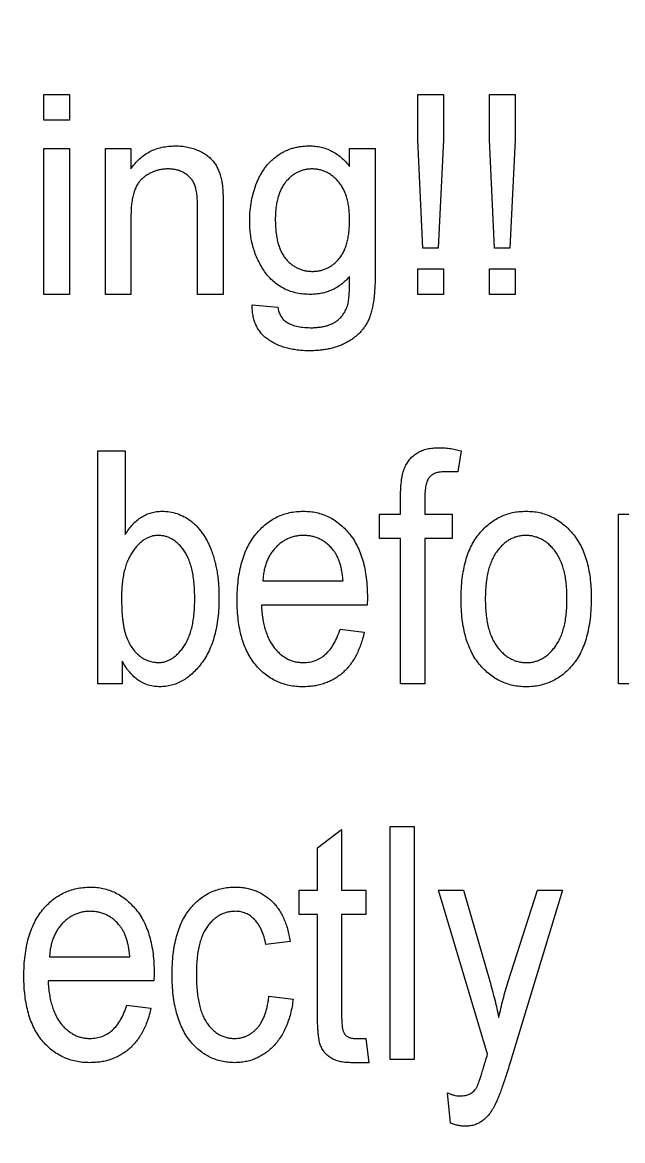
# Model space of a CAD drawing. Header units: millimetres. Extents: x -34 to 34, y -34 to 34.
# Drawn here: x 1.33 to 5.96, y 6.89 to 15.52 of the extents above; entities that cross this region are included whole.
import ezdxf

# ---------------------------------------------------------------- set-up
doc = ezdxf.new("R2010")
doc.units = ezdxf.units.MM

msp = doc.modelspace()

# ---------------------------------------------------------------- linework, layer by layer
at = {"color": 7, "linetype": 'Continuous', "lineweight": 25}
for p, q in [((1.4978, 14.7616), (1.4978, 14.9592)), ((1.4978, 14.9592), (1.6953, 14.9592)), ((1.6953, 14.9592), (1.6953, 14.7616)), ((4.3822, 14.6097), (4.3822, 14.9592)), ((4.3822, 14.9592), (4.5797, 14.9592)), ((4.5797, 14.9592), (4.5797, 14.6097)), ((4.9354, 14.6097), (4.9354, 14.9592)), ((4.9354, 14.9592), (5.1329, 14.9592)), ((5.1329, 14.9592), (5.1329, 14.6097)), ((1.6953, 14.7616), (1.4978, 14.7616)), ((4.4217, 13.7738), (4.3822, 14.6097)), ((4.5797, 14.6097), (4.5402, 13.7738)), ((4.9749, 13.7738), (4.9354, 14.6097)), ((5.1329, 14.6097), (5.0934, 13.7738)), ((1.4978, 13.4182), (1.4978, 14.5443)), ((1.4978, 14.5443), (1.6953, 14.5443)), ((1.6953, 14.5443), (1.6953, 13.4182)), ((1.9719, 13.4182), (1.9719, 14.5443)), ((1.9719, 14.5443), (2.1695, 14.5443)), ((2.1695, 14.5443), (2.1695, 14.3872)), ((3.8562, 14.406), (3.8562, 14.5443)), ((3.8562, 14.5443), (4.0537, 14.5443)), ((4.0537, 14.5443), (4.0537, 13.5846)), ((2.6831, 13.4182), (2.6831, 14.0905)), ((2.8807, 14.1072), (2.8807, 13.4182)), ((2.1695, 14.022), (2.1695, 13.4182)), ((4.5402, 13.7738), (4.4217, 13.7738)), ((5.0934, 13.7738), (4.9749, 13.7738)), ((4.3822, 13.4182), (4.3822, 13.6157)), ((4.3822, 13.6157), (4.5797, 13.6157)), ((4.5797, 13.6157), (4.5797, 13.4182)), ((4.9354, 13.4182), (4.9354, 13.6157)), ((4.9354, 13.6157), (5.1329, 13.6157)), ((5.1329, 13.6157), (5.1329, 13.4182)), ((1.6953, 13.4182), (1.4978, 13.4182)), ((2.1695, 13.4182), (1.9719, 13.4182)), ((2.8807, 13.4182), (2.6831, 13.4182)), ((4.5797, 13.4182), (4.3822, 13.4182)), ((5.1329, 13.4182), (4.9354, 13.4182)), ((3.1054, 13.3391), (3.303, 13.3194)), ((1.9147, 10.4148), (1.9147, 12.2126)), ((1.9147, 12.2126), (2.1249, 12.2126)), ((2.1249, 12.2126), (2.1249, 11.565)), ((4.7165, 12.2126), (4.6917, 12.0491)), ((4.6917, 12.0491), (4.5859, 12.0491)), ((4.2496, 11.7223), (4.2496, 11.8576)), ((4.4363, 11.8438), (4.4363, 11.7223)), ((4.0861, 11.5355), (4.0861, 11.7223)), ((4.0861, 11.7223), (4.2496, 11.7223)), ((4.4363, 11.7223), (4.6465, 11.7223)), ((4.6465, 11.7223), (4.6465, 11.5355)), ((5.9306, 10.4148), (5.9306, 11.7223)), ((5.9306, 11.7223), (6.1174, 11.7223)), ((4.2496, 11.5355), (4.0861, 11.5355)), ((4.2496, 10.4148), (4.2496, 11.5355)), ((4.6465, 11.5355), (4.4363, 11.5355)), ((4.4363, 11.5355), (4.4363, 10.4148)), ((3.1868, 11.2086), (3.8059, 11.2086)), ((3.9938, 11.0795), (3.9927, 11.0218)), ((3.9927, 11.0218), (3.1755, 11.0218)), ((3.7826, 10.835), (3.9694, 10.8117)), ((2.1015, 10.5891), (2.1015, 10.4148)), ((2.1015, 10.4148), (1.9147, 10.4148)), ((4.4363, 10.4148), (4.2496, 10.4148)), ((6.1174, 10.4148), (5.9306, 10.4148)), ((3.608, 9.1495), (3.7948, 9.2896)), ((3.7948, 9.2896), (3.7948, 8.8226)), ((4.1684, 7.5151), (4.1684, 9.3129)), ((4.1684, 9.3129), (4.3552, 9.3129)), ((4.3552, 9.3129), (4.3552, 7.5151)), ((3.608, 8.8226), (3.608, 9.1495)), ((3.4679, 8.6358), (3.4679, 8.8226)), ((3.4679, 8.8226), (3.608, 8.8226)), ((3.7948, 8.8226), (3.9816, 8.8226)), ((3.9816, 8.8226), (3.9816, 8.6358)), ((4.921, 7.5574), (4.542, 8.8226)), ((4.542, 8.8226), (4.736, 8.8226)), ((4.736, 8.8226), (4.9378, 8.1214)), ((5.0801, 8.1167), (5.3052, 8.8226)), ((5.4992, 8.8226), (5.0954, 7.4928)), ((5.3052, 8.8226), (5.4992, 8.8226)), ((3.608, 8.6358), (3.4679, 8.6358)), ((3.608, 7.889), (3.608, 8.6358)), ((3.9816, 8.6358), (3.7948, 8.6358)), ((3.7948, 8.6358), (3.7948, 7.8617)), ((3.3979, 8.4257), (3.2111, 8.4023)), ((1.5413, 8.3089), (2.1604, 8.3089)), ((2.3472, 8.1221), (1.53, 8.1221)), ((2.3483, 8.1798), (2.3472, 8.1221)), ((3.2344, 8.0054), (3.4212, 7.9821)), ((2.1371, 7.9354), (2.3239, 7.912)), ((3.9002, 7.6785), (3.9816, 7.6785)), ((3.9816, 7.6785), (4.0049, 7.4917)), ((4.3552, 7.5151), (4.1684, 7.5151)), ((4.0049, 7.4917), (3.8667, 7.4917)), ((4.6354, 7.0248), (4.612, 7.2583))]:
    msp.add_line(p, q, dxfattribs=at)
at = {"color": 7, "linetype": 'Continuous'}
msp.add_circle((0, 0), 34, dxfattribs=at)
at = {"color": 7, "linetype": 'Continuous', "lineweight": 25}
for points, knots in [([(2.1695, 14.3872), (2.1797, 14.4012), (2.1996, 14.4287), (2.2344, 14.4652), (2.2728, 14.4956), (2.3141, 14.521), (2.3591, 14.5401), (2.4073, 14.5541), (2.4588, 14.5625), (2.4943, 14.5635), (2.5124, 14.564)], [0, 0, 0, 0, 0.128951, 0.252973, 0.373396, 0.492638, 0.612688, 0.736276, 0.865056, 1, 1, 1, 1]), ([(2.5124, 14.564), (2.5283, 14.5636), (2.5597, 14.5629), (2.6057, 14.556), (2.6497, 14.5444), (2.6913, 14.5286), (2.7292, 14.5089), (2.7632, 14.487), (2.7911, 14.461), (2.8144, 14.4324), (2.8333, 14.401), (2.8491, 14.3672), (2.8619, 14.3306), (2.8676, 14.3049), (2.8705, 14.2918)], [0, 0, 0, 0, 0.09645, 0.190682, 0.281885, 0.372981, 0.460286, 0.541495, 0.618093, 0.691476, 0.764762, 0.840053, 0.91821, 1, 1, 1, 1]), ([(3.0857, 13.9846), (3.0863, 14.0109), (3.0874, 14.0626), (3.0984, 14.1385), (3.1152, 14.2113), (3.1354, 14.2693), (3.1546, 14.3135), (3.1707, 14.3446), (3.1887, 14.3735), (3.2078, 14.4008), (3.2284, 14.4262), (3.2508, 14.4494), (3.2747, 14.4708), (3.2999, 14.4903), (3.3268, 14.5075), (3.3546, 14.5228), (3.3839, 14.5354), (3.414, 14.546), (3.4455, 14.5539), (3.4779, 14.5599), (3.5116, 14.5633), (3.5344, 14.5638), (3.5459, 14.564)], [0, 0, 0, 0, 0.094874, 0.186815, 0.276165, 0.364682, 0.408123, 0.450019, 0.491076, 0.531089, 0.57045, 0.609095, 0.647527, 0.685964, 0.724423, 0.762513, 0.800633, 0.83919, 0.877957, 0.91762, 0.958342, 1, 1, 1, 1]), ([(3.5459, 14.564), (3.5613, 14.5636), (3.5916, 14.5627), (3.6359, 14.5551), (3.678, 14.5427), (3.7181, 14.5252), (3.7563, 14.503), (3.792, 14.4753), (3.8259, 14.4432), (3.8459, 14.4186), (3.8562, 14.406)], [0, 0, 0, 0, 0.127411, 0.251224, 0.371451, 0.491533, 0.613231, 0.736879, 0.86552, 1, 1, 1, 1]), ([(2.4575, 14.3862), (2.4478, 14.386), (2.4288, 14.3854), (2.4007, 14.3822), (2.3739, 14.3757), (2.3477, 14.368), (2.323, 14.3569), (2.2991, 14.344), (2.2762, 14.3283), (2.2541, 14.3106), (2.2335, 14.2894), (2.2164, 14.2634), (2.2019, 14.2334), (2.1897, 14.1994), (2.1808, 14.161), (2.174, 14.1184), (2.17, 14.0715), (2.1697, 14.039), (2.1695, 14.022)], [0, 0, 0, 0, 0.05474, 0.107494, 0.159432, 0.210592, 0.261398, 0.312429, 0.36439, 0.41773, 0.472461, 0.530716, 0.592905, 0.660261, 0.734487, 0.815792, 0.903972, 1, 1, 1, 1]), ([(2.6831, 14.0905), (2.683, 14.1084), (2.6826, 14.1418), (2.6787, 14.1884), (2.6723, 14.2278), (2.6627, 14.2609), (2.6497, 14.2891), (2.6324, 14.3134), (2.6112, 14.335), (2.5857, 14.353), (2.5573, 14.3679), (2.5262, 14.3789), (2.4925, 14.385), (2.4693, 14.3858), (2.4575, 14.3862)], [0, 0, 0, 0, 0.125547, 0.234154, 0.327129, 0.405411, 0.474787, 0.543633, 0.613514, 0.686384, 0.761237, 0.837662, 0.916892, 1, 1, 1, 1]), ([(3.5663, 14.3862), (3.5566, 14.3859), (3.5375, 14.3854), (3.5095, 14.3806), (3.4828, 14.3727), (3.4569, 14.3623), (3.4323, 14.3482), (3.4085, 14.3316), (3.3864, 14.3112), (3.365, 14.2885), (3.3454, 14.2625), (3.3289, 14.2333), (3.3146, 14.2014), (3.3032, 14.1664), (3.2943, 14.1284), (3.288, 14.0876), (3.2838, 14.0439), (3.2834, 14.0137), (3.2832, 13.9982)], [0, 0, 0, 0, 0.053954, 0.106252, 0.157585, 0.208995, 0.261605, 0.315043, 0.370641, 0.428633, 0.488816, 0.550952, 0.615609, 0.683217, 0.75565, 0.83226, 0.913421, 1, 1, 1, 1]), ([(3.8562, 13.992), (3.856, 14.0079), (3.8556, 14.0385), (3.8515, 14.083), (3.8447, 14.1244), (3.8357, 14.163), (3.8235, 14.1985), (3.8092, 14.2311), (3.7918, 14.2607), (3.7717, 14.2869), (3.7496, 14.3099), (3.727, 14.3305), (3.7028, 14.3476), (3.6778, 14.3621), (3.6514, 14.3728), (3.624, 14.3806), (3.5955, 14.3854), (3.5761, 14.3859), (3.5663, 14.3862)], [0, 0, 0, 0, 0.086704, 0.16752, 0.243948, 0.316299, 0.384112, 0.448858, 0.510925, 0.57115, 0.629276, 0.685084, 0.738341, 0.790769, 0.842506, 0.893994, 0.946458, 1, 1, 1, 1]), ([(2.8705, 14.2918), (2.8714, 14.2869), (2.8733, 14.2766), (2.8749, 14.2597), (2.8769, 14.2403), (2.8785, 14.2184), (2.8791, 14.1941), (2.8803, 14.1674), (2.8803, 14.1381), (2.8806, 14.1178), (2.8807, 14.1072)], [0, 0, 0, 0, 0.0795145, 0.1701305, 0.275678, 0.3943858, 0.5262378, 0.6697567, 0.8282074, 1, 1, 1, 1]), ([(3.5552, 13.4182), (3.5371, 13.4186), (3.5016, 13.4193), (3.4501, 13.4278), (3.4016, 13.4404), (3.3564, 13.459), (3.3141, 13.4824), (3.2754, 13.5114), (3.2397, 13.5455), (3.2078, 13.5845), (3.1792, 13.6271), (3.1542, 13.672), (3.1326, 13.7189), (3.116, 13.7683), (3.1021, 13.8194), (3.0928, 13.8727), (3.0866, 13.928), (3.086, 13.9656), (3.0857, 13.9846)], [0, 0, 0, 0, 0.065869, 0.128688, 0.189089, 0.247616, 0.305863, 0.364112, 0.423081, 0.484689, 0.546906, 0.609002, 0.671411, 0.734313, 0.798157, 0.863499, 0.930798, 1, 1, 1, 1]), ([(3.2832, 13.9982), (3.2834, 13.9813), (3.2838, 13.9486), (3.288, 13.9015), (3.2938, 13.8577), (3.3029, 13.8177), (3.3141, 13.781), (3.3284, 13.748), (3.3447, 13.7182), (3.364, 13.6923), (3.3851, 13.6697), (3.4075, 13.65), (3.4313, 13.6333), (3.4564, 13.6197), (3.4826, 13.6089), (3.5103, 13.6017), (3.5393, 13.5968), (3.5591, 13.5963), (3.5691, 13.596)], [0, 0, 0, 0, 0.09102, 0.176216, 0.255231, 0.328591, 0.397205, 0.461826, 0.522184, 0.580111, 0.635464, 0.688546, 0.740727, 0.791871, 0.842151, 0.893295, 0.946109, 1, 1, 1, 1]), ([(3.5691, 13.596), (3.5791, 13.5963), (3.5987, 13.5969), (3.6276, 13.6011), (3.6551, 13.6091), (3.6814, 13.6196), (3.7066, 13.633), (3.7305, 13.6494), (3.7528, 13.6692), (3.7741, 13.6916), (3.7938, 13.7172), (3.8105, 13.7467), (3.8245, 13.7795), (3.8363, 13.8155), (3.8451, 13.8549), (3.8515, 13.8976), (3.8556, 13.9437), (3.856, 13.9756), (3.8562, 13.992)], [0, 0, 0, 0, 0.054408, 0.107089, 0.158334, 0.209615, 0.260985, 0.313347, 0.366938, 0.423206, 0.481575, 0.5423, 0.607027, 0.675403, 0.748374, 0.826566, 0.910347, 1, 1, 1, 1]), ([(4.0537, 13.5846), (4.0535, 13.5638), (4.0532, 13.5237), (4.0507, 13.466), (4.0468, 13.4128), (4.0412, 13.3644), (4.0333, 13.3207), (4.0246, 13.2817), (4.014, 13.2473), (4.001, 13.2173), (3.9865, 13.1904), (3.9701, 13.1656), (3.9522, 13.1418), (3.9319, 13.1199), (3.9097, 13.0992), (3.8855, 13.0801), (3.8596, 13.0621), (3.8317, 13.0458), (3.8022, 13.0309), (3.7708, 13.0183), (3.7378, 13.0074), (3.703, 12.9988), (3.6666, 12.9921), (3.6286, 12.9872), (3.5889, 12.9839), (3.5619, 12.9837), (3.5481, 12.9835)], [0, 0, 0, 0, 0.0684158, 0.1318021, 0.1902168, 0.2437735, 0.2922686, 0.3360547, 0.3754698, 0.4105103, 0.4432409, 0.4760222, 0.5083987, 0.5409976, 0.5743048, 0.6080481, 0.6426174, 0.6779886, 0.7143368, 0.7512517, 0.7893771, 0.8284737, 0.8691236, 0.911129, 0.9546089, 1, 1, 1, 1]), ([(3.8562, 13.5565), (3.846, 13.5454), (3.826, 13.5238), (3.7927, 13.4957), (3.758, 13.4715), (3.721, 13.4521), (3.6822, 13.4368), (3.6415, 13.426), (3.5989, 13.4194), (3.5699, 13.4186), (3.5552, 13.4182)], [0, 0, 0, 0, 0.13145, 0.258182, 0.380811, 0.502297, 0.623433, 0.745773, 0.870824, 1, 1, 1, 1]), ([(3.8429, 13.3398), (3.8441, 13.3447), (3.8468, 13.3556), (3.8493, 13.3739), (3.8519, 13.3956), (3.8535, 13.4209), (3.8551, 13.4498), (3.856, 13.4823), (3.8562, 13.5182), (3.8562, 13.5433), (3.8562, 13.5565)], [0, 0, 0, 0, 0.069872, 0.154554, 0.254522, 0.371181, 0.504744, 0.653787, 0.818383, 1, 1, 1, 1]), ([(3.5481, 12.9835), (3.5318, 12.9837), (3.4999, 12.984), (3.4534, 12.9887), (3.4091, 12.995), (3.3675, 13.0053), (3.328, 13.0173), (3.2909, 13.0325), (3.2566, 13.051), (3.2245, 13.0713), (3.1955, 13.0949), (3.1704, 13.1214), (3.1494, 13.1509), (3.1324, 13.1831), (3.1193, 13.2182), (3.1105, 13.256), (3.1054, 13.2967), (3.1054, 13.3247), (3.1054, 13.3391)], [0, 0, 0, 0, 0.075524, 0.147989, 0.217125, 0.282957, 0.347039, 0.408535, 0.468604, 0.52772, 0.585111, 0.641564, 0.696724, 0.752942, 0.810101, 0.870022, 0.933086, 1, 1, 1, 1]), ([(3.303, 13.3194), (3.3052, 13.3074), (3.3093, 13.2845), (3.3232, 13.2538), (3.3409, 13.2273), (3.3572, 13.2146), (3.3654, 13.2083)], [0, 0, 0, 0, 0.277674, 0.529716, 0.766261, 1, 1, 1, 1]), ([(3.5521, 13.1613), (3.5624, 13.1614), (3.5825, 13.1615), (3.6116, 13.1643), (3.6391, 13.1673), (3.6646, 13.1728), (3.6886, 13.1789), (3.7104, 13.1876), (3.7309, 13.1966), (3.7548, 13.2115), (3.7815, 13.2332), (3.8085, 13.264), (3.8293, 13.3), (3.8383, 13.3263), (3.8429, 13.3398)], [0, 0, 0, 0, 0.0834189, 0.1629315, 0.2368966, 0.3075575, 0.3741227, 0.4374755, 0.4971824, 0.5548266, 0.6656763, 0.7750477, 0.884911, 1, 1, 1, 1]), ([(3.3654, 13.2083), (3.3776, 13.201), (3.403, 13.1859), (3.4474, 13.1716), (3.4978, 13.163), (3.5333, 13.1619), (3.5521, 13.1613)], [0, 0, 0, 0, 0.217924, 0.453424, 0.711804, 1, 1, 1, 1]), ([(4.2496, 11.8576), (4.25, 11.881), (4.2508, 11.9247), (4.2562, 11.9858), (4.2662, 12.0376), (4.2799, 12.081), (4.299, 12.117), (4.3211, 12.1486), (4.3483, 12.1752), (4.3797, 12.1972), (4.4152, 12.2151), (4.4552, 12.2271), (4.4993, 12.2346), (4.5301, 12.2355), (4.5462, 12.2359)], [0, 0, 0, 0, 0.1265, 0.236978, 0.331644, 0.411402, 0.482682, 0.551579, 0.6191, 0.687616, 0.758297, 0.833488, 0.912952, 1, 1, 1, 1]), ([(4.5462, 12.2359), (4.5594, 12.2356), (4.5866, 12.235), (4.6284, 12.2303), (4.672, 12.2232), (4.7015, 12.2162), (4.7165, 12.2126)], [0, 0, 0, 0, 0.2308527, 0.4734655, 0.7309476, 1, 1, 1, 1]), ([(4.5859, 12.0491), (4.5735, 12.0487), (4.5501, 12.048), (4.5176, 12.0401), (4.4909, 12.0265), (4.473, 12.0104), (4.4625, 11.9941), (4.455, 11.9798), (4.4494, 11.9629), (4.4448, 11.9437), (4.4406, 11.9222), (4.4384, 11.8981), (4.4363, 11.8718), (4.4363, 11.8534), (4.4363, 11.8438)], [0, 0, 0, 0, 0.126159, 0.236891, 0.335684, 0.428238, 0.477178, 0.531261, 0.591358, 0.657498, 0.731555, 0.813452, 0.90251, 1, 1, 1, 1]), ([(2.1249, 11.565), (2.1342, 11.5795), (2.1522, 11.6073), (2.183, 11.6445), (2.2159, 11.6757), (2.2506, 11.7014), (2.2874, 11.7214), (2.3264, 11.7352), (2.3673, 11.7439), (2.3953, 11.745), (2.4094, 11.7456)], [0, 0, 0, 0, 0.145716, 0.281309, 0.409086, 0.529444, 0.646749, 0.762978, 0.879983, 1, 1, 1, 1]), ([(2.4094, 11.7456), (2.4293, 11.7447), (2.4686, 11.7429), (2.5261, 11.7285), (2.5804, 11.7047), (2.6228, 11.6776), (2.655, 11.6517), (2.6781, 11.6294), (2.6995, 11.6042), (2.7205, 11.5776), (2.7395, 11.5478), (2.7576, 11.516), (2.7744, 11.4816), (2.7897, 11.445), (2.8036, 11.4063), (2.8156, 11.3654), (2.8257, 11.3225), (2.8342, 11.2776), (2.8406, 11.2307), (2.8455, 11.1817), (2.8478, 11.1307), (2.8484, 11.096), (2.8487, 11.0784)], [0, 0, 0, 0, 0.066984, 0.13236, 0.198038, 0.265996, 0.301247, 0.33717, 0.374049, 0.412314, 0.4514, 0.492861, 0.535732, 0.580163, 0.626291, 0.674122, 0.723802, 0.77466, 0.828016, 0.883166, 0.940589, 1, 1, 1, 1]), ([(2.9887, 11.0576), (2.9891, 11.0847), (2.9898, 11.1375), (2.9969, 11.2141), (3.0081, 11.2858), (3.0235, 11.3526), (3.0441, 11.4142), (3.0688, 11.471), (3.0981, 11.5229), (3.132, 11.5696), (3.1696, 11.6107), (3.2095, 11.6467), (3.2518, 11.6775), (3.2968, 11.7022), (3.344, 11.7219), (3.3938, 11.7357), (3.446, 11.7438), (3.4815, 11.745), (3.4995, 11.7456)], [0, 0, 0, 0, 0.084514, 0.164397, 0.239575, 0.310424, 0.377514, 0.441638, 0.503055, 0.562996, 0.620921, 0.676452, 0.730182, 0.783428, 0.835913, 0.88941, 0.943848, 1, 1, 1, 1]), ([(3.4995, 11.7456), (3.5168, 11.7452), (3.5509, 11.7443), (3.6008, 11.736), (3.6485, 11.7224), (3.6941, 11.7038), (3.7374, 11.6796), (3.7781, 11.6495), (3.817, 11.6148), (3.8534, 11.5746), (3.8866, 11.5294), (3.9156, 11.4792), (3.9395, 11.4239), (3.9598, 11.3644), (3.9747, 11.2998), (3.9862, 11.2306), (3.9926, 11.1566), (3.9934, 11.1056), (3.9938, 11.0795)], [0, 0, 0, 0, 0.05571, 0.1096942, 0.1626575, 0.2151959, 0.2681752, 0.3220198, 0.377796, 0.4360484, 0.496318, 0.558287, 0.6225024, 0.6899117, 0.7608135, 0.8358625, 0.9157198, 1, 1, 1, 1]), ([(4.7165, 11.0685), (4.7169, 11.0956), (4.7177, 11.1483), (4.7241, 11.2246), (4.7357, 11.2957), (4.7505, 11.3619), (4.7708, 11.4229), (4.795, 11.4789), (4.824, 11.5297), (4.8573, 11.5751), (4.8942, 11.6151), (4.9333, 11.6502), (4.9752, 11.6794), (5.0191, 11.7038), (5.0656, 11.7225), (5.1144, 11.7361), (5.1657, 11.7443), (5.2007, 11.7452), (5.2185, 11.7456)], [0, 0, 0, 0, 0.085788, 0.16646, 0.242011, 0.313466, 0.380716, 0.444949, 0.506099, 0.565248, 0.622677, 0.677703, 0.73126, 0.783927, 0.836201, 0.88929, 0.943789, 1, 1, 1, 1]), ([(5.2185, 11.7456), (5.2361, 11.7452), (5.2705, 11.7443), (5.321, 11.736), (5.3693, 11.7224), (5.4156, 11.7039), (5.4593, 11.6793), (5.5012, 11.6502), (5.5404, 11.615), (5.5774, 11.5751), (5.6117, 11.5303), (5.6406, 11.4799), (5.6658, 11.4252), (5.6855, 11.3655), (5.7012, 11.3013), (5.7123, 11.2324), (5.7194, 11.1588), (5.7201, 11.1081), (5.7205, 11.082)], [0, 0, 0, 0, 0.056299, 0.110484, 0.164018, 0.2171, 0.270239, 0.324625, 0.380501, 0.439083, 0.499299, 0.561252, 0.625211, 0.69239, 0.762761, 0.837168, 0.916399, 1, 1, 1, 1]), ([(2.3788, 11.5588), (2.3697, 11.5585), (2.3517, 11.5579), (2.3251, 11.5517), (2.2992, 11.5418), (2.2741, 11.528), (2.2497, 11.5108), (2.2265, 11.489), (2.2039, 11.4637), (2.182, 11.435), (2.1619, 11.4024), (2.1445, 11.3662), (2.1294, 11.3266), (2.1176, 11.2834), (2.108, 11.237), (2.1017, 11.1871), (2.0976, 11.1338), (2.0971, 11.097), (2.0968, 11.078)], [0, 0, 0, 0, 0.044061, 0.087877, 0.133003, 0.178992, 0.227126, 0.278837, 0.333945, 0.392877, 0.45503, 0.520391, 0.589018, 0.661807, 0.738818, 0.820316, 0.907295, 1, 1, 1, 1]), ([(2.6619, 11.0711), (2.6615, 11.0914), (2.6609, 11.1306), (2.6575, 11.1874), (2.6508, 11.2398), (2.6423, 11.2883), (2.6306, 11.3326), (2.6164, 11.3727), (2.6003, 11.4089), (2.5806, 11.4404), (2.5594, 11.468), (2.5377, 11.4926), (2.5139, 11.5127), (2.4893, 11.5296), (2.4632, 11.5426), (2.4362, 11.5522), (2.4078, 11.5578), (2.3885, 11.5585), (2.3788, 11.5588)], [0, 0, 0, 0, 0.097179, 0.187537, 0.271961, 0.35001, 0.422821, 0.490716, 0.55345, 0.612218, 0.667835, 0.719724, 0.768816, 0.816575, 0.862104, 0.907733, 0.95337, 1, 1, 1, 1]), ([(3.5002, 11.5588), (3.4899, 11.5585), (3.4694, 11.558), (3.4394, 11.5537), (3.4107, 11.5456), (3.3828, 11.5358), (3.3566, 11.5219), (3.331, 11.5059), (3.307, 11.4863), (3.2841, 11.4642), (3.263, 11.4396), (3.2447, 11.4126), (3.2286, 11.3838), (3.215, 11.3528), (3.2041, 11.3197), (3.1959, 11.2844), (3.1894, 11.2472), (3.1877, 11.2216), (3.1868, 11.2086)], [0, 0, 0, 0, 0.059496, 0.117439, 0.173917, 0.230546, 0.287144, 0.344361, 0.403544, 0.464857, 0.527346, 0.58921, 0.652435, 0.71661, 0.783604, 0.852624, 0.924924, 1, 1, 1, 1]), ([(3.7308, 11.445), (3.7232, 11.454), (3.7082, 11.4717), (3.6834, 11.4953), (3.6564, 11.5147), (3.6283, 11.531), (3.5984, 11.5433), (3.5672, 11.5527), (3.5342, 11.5577), (3.5117, 11.5584), (3.5002, 11.5588)], [0, 0, 0, 0, 0.132804, 0.260544, 0.383948, 0.505265, 0.625434, 0.746635, 0.871231, 1, 1, 1, 1]), ([(5.2138, 11.5588), (5.2032, 11.5585), (5.1823, 11.5579), (5.1516, 11.5517), (5.1222, 11.5422), (5.0939, 11.529), (5.0667, 11.5117), (5.0412, 11.4903), (5.0167, 11.4653), (4.9932, 11.4369), (4.9721, 11.4043), (4.9534, 11.368), (4.9378, 11.3276), (4.9251, 11.2833), (4.9153, 11.2353), (4.9086, 11.1833), (4.9041, 11.1276), (4.9036, 11.0891), (4.9033, 11.0692)], [0, 0, 0, 0, 0.049208, 0.096939, 0.14444, 0.192437, 0.241939, 0.293272, 0.347178, 0.404151, 0.464138, 0.527023, 0.593715, 0.664842, 0.74037, 0.821268, 0.90793, 1, 1, 1, 1]), ([(5.5337, 11.0692), (5.5335, 11.0892), (5.533, 11.1278), (5.5284, 11.1837), (5.5218, 11.2358), (5.5115, 11.2838), (5.499, 11.3281), (5.4827, 11.3683), (5.4645, 11.405), (5.4426, 11.4373), (5.4189, 11.4658), (5.3938, 11.4907), (5.3672, 11.5117), (5.3394, 11.5291), (5.3099, 11.5423), (5.279, 11.5518), (5.2468, 11.5579), (5.2249, 11.5585), (5.2138, 11.5588)], [0, 0, 0, 0, 0.091482, 0.177065, 0.256957, 0.332205, 0.401911, 0.467978, 0.530577, 0.589659, 0.646279, 0.700302, 0.751512, 0.801343, 0.850264, 0.899299, 0.949177, 1, 1, 1, 1]), ([(3.8059, 11.2086), (3.8047, 11.2214), (3.8024, 11.2462), (3.7968, 11.2821), (3.7902, 11.3156), (3.7812, 11.3464), (3.7713, 11.3748), (3.7593, 11.4006), (3.7465, 11.4242), (3.7359, 11.4382), (3.7308, 11.445)], [0, 0, 0, 0, 0.153117, 0.296903, 0.433148, 0.55985, 0.680043, 0.79167, 0.898167, 1, 1, 1, 1]), ([(2.0968, 11.078), (2.097, 11.0619), (2.0974, 11.0309), (2.0986, 10.9859), (2.1016, 10.9441), (2.1055, 10.9053), (2.1106, 10.8698), (2.1167, 10.8373), (2.1239, 10.8078), (2.1349, 10.7733), (2.1517, 10.7349), (2.1751, 10.6937), (2.2028, 10.6585), (2.234, 10.6293), (2.2683, 10.6067), (2.3047, 10.5904), (2.3429, 10.5801), (2.3692, 10.5788), (2.3824, 10.5782)], [0, 0, 0, 0, 0.07478, 0.14449, 0.209789, 0.270155, 0.32567, 0.376995, 0.424256, 0.46707, 0.545466, 0.618818, 0.68738, 0.753112, 0.816897, 0.877748, 0.938611, 1, 1, 1, 1]), ([(2.3824, 10.5782), (2.3914, 10.5785), (2.4095, 10.5792), (2.436, 10.5853), (2.4617, 10.5952), (2.4864, 10.6091), (2.5106, 10.6261), (2.5337, 10.6478), (2.5562, 10.6729), (2.5778, 10.7019), (2.5979, 10.7345), (2.615, 10.7714), (2.6295, 10.8121), (2.6415, 10.8566), (2.6505, 10.905), (2.657, 10.957), (2.661, 11.0128), (2.6616, 11.0512), (2.6619, 11.0711)], [0, 0, 0, 0, 0.043328, 0.086416, 0.130246, 0.174958, 0.222292, 0.272317, 0.326508, 0.38411, 0.445727, 0.510276, 0.579203, 0.653035, 0.731519, 0.815137, 0.904749, 1, 1, 1, 1]), ([(2.8487, 11.0784), (2.8482, 11.0517), (2.8473, 10.9998), (2.8414, 10.9243), (2.8303, 10.8536), (2.8155, 10.7876), (2.7967, 10.726), (2.7728, 10.6694), (2.7452, 10.6171), (2.713, 10.5704), (2.6786, 10.5283), (2.6418, 10.4922), (2.6045, 10.4607), (2.5647, 10.4357), (2.524, 10.4158), (2.4815, 10.4019), (2.4377, 10.3931), (2.408, 10.392), (2.393, 10.3914)], [0, 0, 0, 0, 0.087353, 0.170167, 0.248045, 0.322042, 0.391782, 0.458798, 0.523016, 0.58528, 0.644755, 0.700862, 0.754109, 0.804659, 0.854236, 0.902527, 0.950853, 1, 1, 1, 1]), ([(3.4977, 10.3914), (3.4792, 10.3919), (3.4428, 10.3927), (3.3896, 10.401), (3.3391, 10.4143), (3.2915, 10.4337), (3.2465, 10.4577), (3.204, 10.4872), (3.1647, 10.5225), (3.1281, 10.5627), (3.0952, 10.608), (3.0668, 10.6584), (3.0421, 10.7133), (3.0226, 10.7731), (3.0073, 10.8376), (2.9966, 10.9067), (2.9899, 10.9806), (2.9891, 11.0314), (2.9887, 11.0576)], [0, 0, 0, 0, 0.058734, 0.115345, 0.170494, 0.224181, 0.278063, 0.332137, 0.387914, 0.445297, 0.504439, 0.565292, 0.628705, 0.694986, 0.764829, 0.838697, 0.916978, 1, 1, 1, 1]), ([(5.2185, 10.3914), (5.201, 10.3919), (5.1663, 10.3928), (5.1155, 10.401), (5.0669, 10.4145), (5.0207, 10.4337), (4.9767, 10.4578), (4.935, 10.4874), (4.8957, 10.5225), (4.8588, 10.5627), (4.825, 10.6081), (4.7959, 10.659), (4.7714, 10.7151), (4.751, 10.776), (4.7353, 10.842), (4.7248, 10.9131), (4.7175, 10.9891), (4.7169, 11.0415), (4.7165, 11.0685)], [0, 0, 0, 0, 0.0555166, 0.1097085, 0.1624978, 0.2149871, 0.2677243, 0.3210391, 0.3766823, 0.4341879, 0.4936446, 0.5554023, 0.619368, 0.6871951, 0.7584593, 0.8340522, 0.9144817, 1, 1, 1, 1]), ([(4.9033, 11.0692), (4.9036, 11.0492), (4.904, 11.0103), (4.9086, 10.9541), (4.9151, 10.9017), (4.9256, 10.8535), (4.9381, 10.8089), (4.9541, 10.7685), (4.9728, 10.7319), (4.9943, 10.6994), (5.018, 10.6709), (5.0434, 10.6464), (5.0698, 10.6253), (5.0976, 10.6079), (5.1271, 10.5947), (5.158, 10.5852), (5.1902, 10.5791), (5.2122, 10.5785), (5.2233, 10.5782)], [0, 0, 0, 0, 0.091829, 0.17777, 0.25803, 0.333106, 0.403186, 0.469619, 0.531579, 0.590989, 0.647479, 0.700989, 0.752082, 0.801798, 0.850607, 0.89953, 0.949294, 1, 1, 1, 1]), ([(5.7205, 11.082), (5.7201, 11.0538), (5.7193, 10.9992), (5.7129, 10.9201), (5.7014, 10.8466), (5.6866, 10.7785), (5.6663, 10.7162), (5.6424, 10.6592), (5.6135, 10.6078), (5.5802, 10.5621), (5.5436, 10.5218), (5.5044, 10.4868), (5.4625, 10.4576), (5.4185, 10.4331), (5.3719, 10.4146), (5.323, 10.4009), (5.2716, 10.3927), (5.2364, 10.3919), (5.2185, 10.3914)], [0, 0, 0, 0, 0.088003, 0.170193, 0.247313, 0.319619, 0.387372, 0.451254, 0.51221, 0.57084, 0.627211, 0.68147, 0.73428, 0.786212, 0.838108, 0.890456, 0.944195, 1, 1, 1, 1]), ([(5.2233, 10.5782), (5.2337, 10.5785), (5.2545, 10.5791), (5.2849, 10.5852), (5.3142, 10.5948), (5.3423, 10.6083), (5.3692, 10.6259), (5.3952, 10.6466), (5.4197, 10.6718), (5.443, 10.7006), (5.4647, 10.733), (5.4833, 10.7698), (5.4989, 10.8104), (5.5114, 10.8548), (5.5219, 10.9029), (5.5284, 10.955), (5.533, 11.0109), (5.5335, 11.0494), (5.5337, 11.0692)], [0, 0, 0, 0, 0.048586, 0.09626, 0.143167, 0.191349, 0.240317, 0.291669, 0.34551, 0.402853, 0.463077, 0.526389, 0.593526, 0.664568, 0.740121, 0.821482, 0.90804, 1, 1, 1, 1]), ([(3.1755, 11.0218), (3.1766, 11.004), (3.1788, 10.9695), (3.1856, 10.9195), (3.1939, 10.8727), (3.2059, 10.8295), (3.2195, 10.7895), (3.236, 10.7528), (3.2549, 10.7194), (3.2766, 10.6899), (3.2999, 10.6635), (3.3247, 10.6408), (3.3508, 10.6217), (3.378, 10.6059), (3.4063, 10.5932), (3.436, 10.5845), (3.467, 10.5793), (3.488, 10.5786), (3.4988, 10.5782)], [0, 0, 0, 0, 0.087615, 0.170302, 0.248233, 0.321396, 0.390473, 0.456094, 0.518813, 0.578779, 0.636426, 0.691492, 0.744156, 0.795371, 0.845741, 0.896295, 0.947255, 1, 1, 1, 1]), ([(3.9694, 10.8117), (3.9654, 10.7948), (3.9575, 10.7618), (3.942, 10.7145), (3.9246, 10.6701), (3.9045, 10.6292), (3.8821, 10.5914), (3.8578, 10.5565), (3.8307, 10.525), (3.801, 10.4969), (3.7696, 10.472), (3.7362, 10.4503), (3.7008, 10.432), (3.6636, 10.4175), (3.6248, 10.4057), (3.5841, 10.3972), (3.5414, 10.3926), (3.5124, 10.3918), (3.4977, 10.3914)], [0, 0, 0, 0, 0.075174, 0.14731, 0.216045, 0.281929, 0.345137, 0.40652, 0.466426, 0.525438, 0.583328, 0.640593, 0.698215, 0.755575, 0.814041, 0.873896, 0.936055, 1, 1, 1, 1]), ([(3.4988, 10.5782), (3.5151, 10.5789), (3.5471, 10.5803), (3.5931, 10.5928), (3.6352, 10.6132), (3.6733, 10.6419), (3.7071, 10.6787), (3.7366, 10.7236), (3.7627, 10.7761), (3.7758, 10.8148), (3.7826, 10.835)], [0, 0, 0, 0, 0.118665, 0.231916, 0.342835, 0.456337, 0.575618, 0.704131, 0.845043, 1, 1, 1, 1]), ([(2.393, 10.3914), (2.378, 10.3921), (2.3486, 10.3934), (2.3055, 10.4026), (2.2651, 10.4187), (2.2266, 10.4403), (2.1912, 10.4687), (2.1585, 10.5034), (2.1276, 10.5434), (2.1104, 10.5736), (2.1015, 10.5891)], [0, 0, 0, 0, 0.1211731, 0.2377623, 0.3538037, 0.4712837, 0.5929655, 0.71944, 0.8554259, 1, 1, 1, 1]), ([(1.3432, 8.1579), (1.3436, 8.185), (1.3443, 8.2378), (1.3514, 8.3145), (1.3625, 8.3862), (1.378, 8.4529), (1.3986, 8.5145), (1.4233, 8.5713), (1.4526, 8.6232), (1.4865, 8.6699), (1.5241, 8.711), (1.564, 8.7471), (1.6063, 8.7778), (1.6513, 8.8025), (1.6985, 8.8222), (1.7483, 8.8361), (1.8005, 8.8441), (1.836, 8.8453), (1.854, 8.8459)], [0, 0, 0, 0, 0.084514, 0.164397, 0.239575, 0.310424, 0.377514, 0.441638, 0.503055, 0.562996, 0.620921, 0.676452, 0.730182, 0.783428, 0.835913, 0.88941, 0.943848, 1, 1, 1, 1]), ([(1.854, 8.8459), (1.8713, 8.8455), (1.9053, 8.8446), (1.9553, 8.8364), (2.003, 8.8228), (2.0486, 8.8041), (2.0919, 8.7799), (2.1326, 8.7499), (2.1715, 8.7151), (2.2079, 8.675), (2.2411, 8.6297), (2.2701, 8.5795), (2.294, 8.5243), (2.3143, 8.4647), (2.3292, 8.4001), (2.3407, 8.3309), (2.3471, 8.2569), (2.3479, 8.2059), (2.3483, 8.1798)], [0, 0, 0, 0, 0.05571, 0.109694, 0.162658, 0.215196, 0.268175, 0.32202, 0.377796, 0.436048, 0.496318, 0.558287, 0.622502, 0.689912, 0.760814, 0.835862, 0.91572, 1, 1, 1, 1]), ([(2.4873, 8.1699), (2.4877, 8.1973), (2.4886, 8.2503), (2.4946, 8.3271), (2.5056, 8.3985), (2.5204, 8.4648), (2.5392, 8.5259), (2.5625, 8.5817), (2.5903, 8.6322), (2.6226, 8.6771), (2.658, 8.7168), (2.6957, 8.7516), (2.7362, 8.7806), (2.7791, 8.8045), (2.8245, 8.8232), (2.8725, 8.8363), (2.9226, 8.8446), (2.9569, 8.8455), (2.9743, 8.8459)], [0, 0, 0, 0, 0.0875147, 0.1694331, 0.2461442, 0.3183028, 0.38631, 0.4504351, 0.5113503, 0.5701541, 0.6268866, 0.6811052, 0.7337621, 0.7858024, 0.8379342, 0.8903826, 0.9443328, 1, 1, 1, 1]), ([(2.9743, 8.8459), (2.9879, 8.8457), (3.0145, 8.8454), (3.0535, 8.8398), (3.091, 8.8322), (3.1265, 8.8201), (3.1608, 8.8057), (3.1931, 8.7873), (3.2242, 8.766), (3.2532, 8.7412), (3.2805, 8.7133), (3.3052, 8.682), (3.3273, 8.6473), (3.3465, 8.6093), (3.3633, 8.568), (3.3779, 8.5237), (3.3896, 8.4759), (3.3951, 8.4427), (3.3979, 8.4257)], [0, 0, 0, 0, 0.061523, 0.121295, 0.179092, 0.235668, 0.291744, 0.348287, 0.404828, 0.462985, 0.52174, 0.582467, 0.644236, 0.708891, 0.775956, 0.847071, 0.921227, 1, 1, 1, 1]), ([(1.8547, 8.6592), (1.8444, 8.6589), (1.8239, 8.6583), (1.7939, 8.654), (1.7652, 8.646), (1.7373, 8.6361), (1.7111, 8.6222), (1.6855, 8.6062), (1.6615, 8.5866), (1.6386, 8.5645), (1.6175, 8.54), (1.5992, 8.5129), (1.5831, 8.4841), (1.5694, 8.4531), (1.5586, 8.42), (1.5504, 8.3847), (1.5439, 8.3476), (1.5422, 8.322), (1.5413, 8.3089)], [0, 0, 0, 0, 0.059496, 0.117439, 0.173917, 0.230546, 0.287144, 0.344361, 0.403544, 0.464857, 0.527346, 0.58921, 0.652435, 0.71661, 0.783604, 0.852624, 0.924924, 1, 1, 1, 1]), ([(2.0853, 8.5453), (2.0777, 8.5544), (2.0627, 8.5721), (2.0379, 8.5957), (2.0109, 8.615), (1.9828, 8.6313), (1.9529, 8.6436), (1.9217, 8.6531), (1.8887, 8.658), (1.8662, 8.6588), (1.8547, 8.6592)], [0, 0, 0, 0, 0.132804, 0.260544, 0.383948, 0.505265, 0.625434, 0.746635, 0.871231, 1, 1, 1, 1]), ([(2.9747, 8.6592), (2.9641, 8.6588), (2.9432, 8.6582), (2.9126, 8.6524), (2.8834, 8.6435), (2.8556, 8.6304), (2.8293, 8.6139), (2.8042, 8.5939), (2.7805, 8.5702), (2.7587, 8.5426), (2.7382, 8.5115), (2.7214, 8.4756), (2.7061, 8.4359), (2.695, 8.3914), (2.6852, 8.3432), (2.679, 8.2905), (2.6749, 8.2335), (2.6744, 8.194), (2.6741, 8.1736)], [0, 0, 0, 0, 0.0497249, 0.0978526, 0.1456783, 0.1929046, 0.2413526, 0.2909003, 0.3433529, 0.3981581, 0.4559278, 0.5174319, 0.5838827, 0.6553, 0.7320675, 0.8148746, 0.9041106, 1, 1, 1, 1]), ([(3.2111, 8.4023), (3.2066, 8.4226), (3.198, 8.4611), (3.1787, 8.5139), (3.1547, 8.5589), (3.1256, 8.5954), (3.0929, 8.6243), (3.0562, 8.6443), (3.0165, 8.657), (2.9888, 8.6584), (2.9747, 8.6592)], [0, 0, 0, 0, 0.163616, 0.309547, 0.441434, 0.56263, 0.675242, 0.78231, 0.889456, 1, 1, 1, 1]), ([(2.1604, 8.3089), (2.1592, 8.3217), (2.1569, 8.3465), (2.1513, 8.3824), (2.1447, 8.4159), (2.1357, 8.4468), (2.1257, 8.4752), (2.1138, 8.5009), (2.101, 8.5246), (2.0904, 8.5385), (2.0853, 8.5453)], [0, 0, 0, 0, 0.153117, 0.296903, 0.433148, 0.55985, 0.680043, 0.79167, 0.898167, 1, 1, 1, 1]), ([(1.8522, 7.4917), (1.8336, 7.4922), (1.7973, 7.493), (1.7441, 7.5013), (1.6935, 7.5146), (1.646, 7.534), (1.601, 7.558), (1.5585, 7.5875), (1.5192, 7.6228), (1.4825, 7.663), (1.4496, 7.7083), (1.4212, 7.7587), (1.3966, 7.8136), (1.3771, 7.8735), (1.3618, 7.9379), (1.3511, 8.0071), (1.3444, 8.0809), (1.3436, 8.1317), (1.3432, 8.1579)], [0, 0, 0, 0, 0.058734, 0.115345, 0.170494, 0.224181, 0.278063, 0.332137, 0.387914, 0.445297, 0.504439, 0.565292, 0.628705, 0.694986, 0.764829, 0.838697, 0.916978, 1, 1, 1, 1]), ([(1.53, 8.1221), (1.5311, 8.1044), (1.5333, 8.0698), (1.5401, 8.0198), (1.5484, 7.973), (1.5604, 7.9298), (1.574, 7.8898), (1.5905, 7.8532), (1.6093, 7.8198), (1.6311, 7.7902), (1.6543, 7.7638), (1.6792, 7.7411), (1.7053, 7.722), (1.7325, 7.7062), (1.7607, 7.6935), (1.7904, 7.6848), (1.8214, 7.6796), (1.8425, 7.6789), (1.8532, 7.6785)], [0, 0, 0, 0, 0.087615, 0.170302, 0.248233, 0.321396, 0.390473, 0.456094, 0.518813, 0.578779, 0.636426, 0.691492, 0.744156, 0.795371, 0.845741, 0.896295, 0.947255, 1, 1, 1, 1]), ([(2.9696, 7.4917), (2.9524, 7.4922), (2.9186, 7.4931), (2.8691, 7.5013), (2.8219, 7.5148), (2.7772, 7.534), (2.7347, 7.5582), (2.6944, 7.5877), (2.657, 7.623), (2.6217, 7.6632), (2.5901, 7.7089), (2.5621, 7.7596), (2.539, 7.8156), (2.52, 7.8767), (2.5051, 7.9428), (2.4948, 8.014), (2.4885, 8.0903), (2.4877, 8.1428), (2.4873, 8.1699)], [0, 0, 0, 0, 0.055072, 0.108431, 0.160408, 0.212143, 0.264207, 0.316952, 0.371879, 0.428834, 0.488245, 0.549703, 0.6144, 0.68226, 0.754657, 0.831564, 0.912976, 1, 1, 1, 1]), ([(2.6741, 8.1736), (2.6744, 8.1525), (2.6751, 8.112), (2.6785, 8.0534), (2.6851, 7.9993), (2.6941, 7.9496), (2.7056, 7.9043), (2.7198, 7.8635), (2.7364, 7.8271), (2.7559, 7.7954), (2.7776, 7.768), (2.8006, 7.7442), (2.8249, 7.7237), (2.8509, 7.7072), (2.8785, 7.6943), (2.9075, 7.6852), (2.9379, 7.6795), (2.9586, 7.6789), (2.9692, 7.6785)], [0, 0, 0, 0, 0.097839, 0.188479, 0.272774, 0.350956, 0.423362, 0.489882, 0.551603, 0.608719, 0.662672, 0.713852, 0.762427, 0.809954, 0.856748, 0.903598, 0.950729, 1, 1, 1, 1]), ([(4.9378, 8.1214), (4.9502, 8.0763), (4.9757, 7.9833), (4.9967, 7.8892), (5.0075, 7.8409)], [0, 0, 0, 0, 0.485758, 1, 1, 1, 1]), ([(5.0075, 7.8409), (5.018, 7.8876), (5.0388, 7.9804), (5.0664, 8.0715), (5.0801, 8.1167)], [0, 0, 0, 0, 0.503415, 1, 1, 1, 1]), ([(2.9692, 7.6785), (2.9775, 7.6787), (2.994, 7.6789), (3.0181, 7.6834), (3.0415, 7.6893), (3.0638, 7.6983), (3.0854, 7.7091), (3.1053, 7.7233), (3.1248, 7.7394), (3.1434, 7.758), (3.1607, 7.7793), (3.1765, 7.8035), (3.1901, 7.8307), (3.2026, 7.8602), (3.2132, 7.8926), (3.2218, 7.9277), (3.2291, 7.9656), (3.2326, 7.9919), (3.2344, 8.0054)], [0, 0, 0, 0, 0.053426, 0.105945, 0.157921, 0.209374, 0.260628, 0.3131, 0.367168, 0.423779, 0.482375, 0.544204, 0.609498, 0.67845, 0.751177, 0.828847, 0.911974, 1, 1, 1, 1]), ([(3.4212, 7.9821), (3.4185, 7.9627), (3.413, 7.9249), (3.4008, 7.8703), (3.3861, 7.8193), (3.368, 7.7718), (3.3474, 7.7278), (3.3239, 7.6871), (3.2973, 7.6502), (3.2676, 7.6171), (3.2361, 7.5875), (3.2024, 7.5621), (3.1677, 7.5401), (3.131, 7.5225), (3.093, 7.5083), (3.0531, 7.4994), (3.0119, 7.4925), (2.9838, 7.492), (2.9696, 7.4917)], [0, 0, 0, 0, 0.079902, 0.155663, 0.228083, 0.296587, 0.362986, 0.426164, 0.488029, 0.548508, 0.607519, 0.664212, 0.720412, 0.775031, 0.829998, 0.885627, 0.941864, 1, 1, 1, 1]), ([(2.3239, 7.912), (2.3198, 7.8952), (2.312, 7.8622), (2.2965, 7.8148), (2.2791, 7.7704), (2.259, 7.7295), (2.2366, 7.6917), (2.2123, 7.6568), (2.1852, 7.6253), (2.1555, 7.5973), (2.1241, 7.5723), (2.0906, 7.5506), (2.0553, 7.5324), (2.0181, 7.5178), (1.9793, 7.506), (1.9386, 7.4975), (1.8959, 7.493), (1.8669, 7.4922), (1.8522, 7.4917)], [0, 0, 0, 0, 0.075174, 0.14731, 0.216045, 0.281929, 0.345137, 0.40652, 0.466426, 0.525438, 0.583328, 0.640593, 0.698215, 0.755575, 0.814041, 0.873896, 0.936055, 1, 1, 1, 1]), ([(1.8532, 7.6785), (1.8696, 7.6793), (1.9016, 7.6807), (1.9476, 7.6931), (1.9897, 7.7136), (2.0278, 7.7422), (2.0616, 7.779), (2.0911, 7.8239), (2.1172, 7.8764), (2.1303, 7.9151), (2.1371, 7.9354)], [0, 0, 0, 0, 0.1186653, 0.2319162, 0.3428354, 0.456337, 0.5756178, 0.7041314, 0.8450426, 1, 1, 1, 1]), ([(3.8667, 7.4917), (3.8513, 7.492), (3.822, 7.4926), (3.7804, 7.5004), (3.7431, 7.511), (3.7109, 7.5278), (3.6836, 7.5485), (3.6604, 7.5724), (3.6426, 7.6003), (3.6309, 7.6263), (3.6242, 7.6505), (3.6201, 7.6729), (3.6159, 7.6991), (3.6134, 7.7295), (3.6105, 7.7636), (3.6095, 7.8018), (3.6082, 7.844), (3.6081, 7.8736), (3.608, 7.889)], [0, 0, 0, 0, 0.082978, 0.158466, 0.227964, 0.292396, 0.353441, 0.412531, 0.471462, 0.531841, 0.565997, 0.606892, 0.654804, 0.709656, 0.771661, 0.840124, 0.916455, 1, 1, 1, 1]), ([(3.7948, 7.8617), (3.795, 7.8454), (3.7953, 7.8159), (3.7981, 7.7766), (3.8022, 7.7462), (3.8086, 7.7301), (3.8112, 7.7234)], [0, 0, 0, 0, 0.3490506, 0.631075, 0.845143, 1, 1, 1, 1]), ([(3.8112, 7.7234), (3.8157, 7.7164), (3.8245, 7.7027), (3.8457, 7.6885), (3.8714, 7.6799), (3.8902, 7.679), (3.9002, 7.6785)], [0, 0, 0, 0, 0.2338204, 0.4635667, 0.7133339, 1, 1, 1, 1]), ([(4.8415, 7.3075), (4.8425, 7.3098), (4.8453, 7.3165), (4.8504, 7.3303), (4.8572, 7.351), (4.8659, 7.3788), (4.8769, 7.4135), (4.89, 7.4552), (4.905, 7.504), (4.9154, 7.5388), (4.921, 7.5574)], [0, 0, 0, 0, 0.028671, 0.08369, 0.167252, 0.278096, 0.41665, 0.584242, 0.777803, 1, 1, 1, 1]), ([(5.0954, 7.4928), (5.0892, 7.4729), (5.0774, 7.4346), (5.06, 7.3798), (5.0432, 7.3304), (5.0274, 7.286), (5.013, 7.2468), (4.9997, 7.2127), (4.9867, 7.1841), (4.9718, 7.1532), (4.9525, 7.1209), (4.9288, 7.0871), (4.9025, 7.0598), (4.875, 7.0378), (4.8455, 7.0216), (4.8145, 7.0096), (4.7815, 7.0026), (4.7588, 7.0018), (4.7473, 7.0014)], [0, 0, 0, 0, 0.096733, 0.185437, 0.2663, 0.338626, 0.403493, 0.459866, 0.508018, 0.548824, 0.61876, 0.682075, 0.739835, 0.793582, 0.844513, 0.895141, 0.946949, 1, 1, 1, 1]), ([(4.612, 7.2583), (4.6205, 7.2547), (4.6365, 7.2479), (4.6602, 7.2407), (4.6821, 7.2358), (4.6961, 7.2352), (4.7028, 7.2349)], [0, 0, 0, 0, 0.291368, 0.554195, 0.786881, 1, 1, 1, 1]), ([(4.7028, 7.2349), (4.711, 7.2351), (4.7267, 7.2355), (4.749, 7.2387), (4.769, 7.2442), (4.787, 7.252), (4.8031, 7.2622), (4.8175, 7.275), (4.8309, 7.2899), (4.8379, 7.3015), (4.8415, 7.3075)], [0, 0, 0, 0, 0.148129, 0.284317, 0.408101, 0.52382, 0.63901, 0.753287, 0.873796, 1, 1, 1, 1]), ([(4.7473, 7.0014), (4.7388, 7.0017), (4.7211, 7.0024), (4.6937, 7.007), (4.6648, 7.0143), (4.6454, 7.0212), (4.6354, 7.0248)], [0, 0, 0, 0, 0.222474, 0.463479, 0.722056, 1, 1, 1, 1])]:
    msp.add_open_spline(points, degree=3, knots=knots, dxfattribs=at)

doc.saveas('drawing.dxf')
